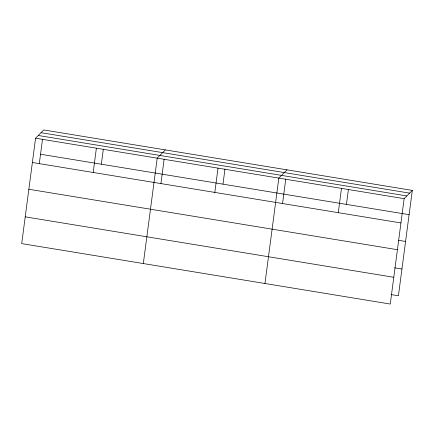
<?xml version="1.0" encoding="UTF-8"?>
<svg xmlns="http://www.w3.org/2000/svg" width="434" height="434" viewBox="0 0 434 434"><rect width="100%" height="100%" fill="white"/><g stroke="black" fill="none" stroke-linecap="round" stroke-linejoin="round"><path stroke-width="0.65" d="M35.572 138.218L21.7 243.604L390.264 304.05L404.141 198.663L412.3 190.396L43.736 129.95L35.572 138.218L404.141 198.663M39.304 163.602L42.527 139.14M93.191 172.477L96.386 148.195M101.35 164.209L103.341 149.112M143.328 263.552L157.2 158.166L165.359 149.898M160.933 183.549L164.15 159.083M214.819 192.419L218.014 168.137M222.978 184.152L224.964 169.059M264.952 283.5L278.829 178.114L286.988 169.846M282.556 203.492L285.778 179.03M338.287 212.671L341.482 188.389M346.446 204.403L348.437 189.305M412.3 190.396L398.423 295.782L391.094 294.577M41.04 132.679L409.609 193.125M38.268 135.489L406.832 195.935M40.541 154.233L409.105 214.678M32.376 162.5L400.94 222.946M398.249 240.235L405.578 241.44M28.856 189.267L397.419 249.707M394.614 267.816L401.949 269.015M25.226 216.843L393.79 277.283"/></g></svg>
